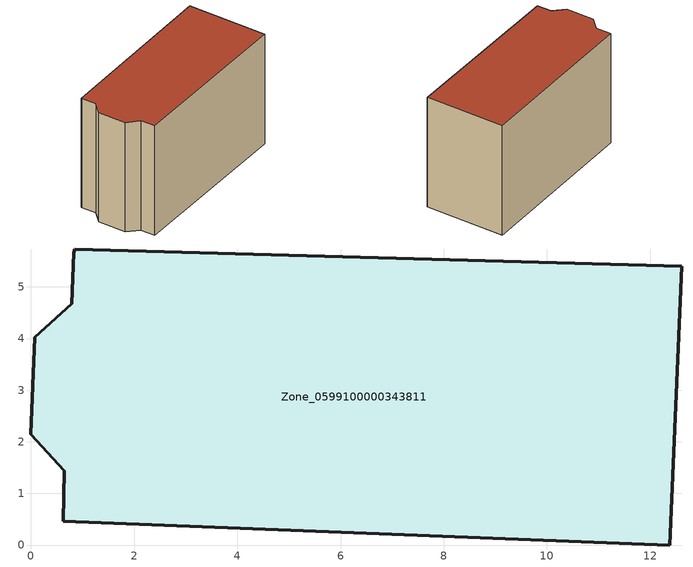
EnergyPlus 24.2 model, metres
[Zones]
Zone_0599100000343811
 floor ground (C_G): 0.83,5.66 0.85,5.74 12.61,5.4 12.38,0 0.63,0.46 0.65,1.44 0,2.15 0.08,4.03 0.79,4.67 z1.42
 wall outside (C_F): 0.63,0.46 12.38,0 12.61,5.4 0.85,5.74 0.83,5.66 0.79,4.67 0.08,4.03 0,2.15 0.65,1.44 0.63,0.46 z1.42:9.28
 roof outside (C_R): 0.85,5.74 0.83,5.66 0.79,4.67 0.08,4.03 0,2.15 0.65,1.44 0.63,0.46 12.38,0 12.61,5.4 z9.28
[BUILDING]
Pand.0599100000343811: North Axis=0; Terrain=City; Loads Convergence Tolerance Value=0.04; Temperature Convergence Tolerance Value=0.4; Solar Distribution=FullExterior; Maximum Number of Warmup Days=25; Minimum Number of Warmup Days=1
[Site:Location]
Rotterdam.The.Hague.AP_ZH_NLD Design_Conditions: Latitude=51.96; Longitude=4.45; Time Zone=1; Elevation=-4.5
[SITE:GROUNDTEMPERATURE:BUILDINGSURFACE]
18, 18, 18, 18, 18, 18, 18, 18, 18, 18, 18, 18
[MATERIAL] Thermal Absorptance=0.9; Solar Absorptance=0.7; Visible Absorptance=0.7
Name | Roughness | Thickness | Conductivity | Density | Specific Heat
G.TI.1992-2005 | MediumSmooth | 0.15 | 0.06 | 540 | 1210
F.TI.1992-2005 | Rough | 0.3 | 0.12 | 1920 | 840
R.TI.1992-2005 | MediumRough | 0.2 | 0.08 | 1500 | 1000
[CONSTRUCTION]
C_G: G.TI.1992-2005
C_F: F.TI.1992-2005
C_R: R.TI.1992-2005
[ZONE]
Zone_0599100000343811: Type=1; Multiplier=1; Ceiling Height=Autocalculate; Volume=Autocalculate; Floor Area=autocalculate; Part of Total Floor Area=Yes
[ZONEINFILTRATION:DESIGNFLOWRATE]
Infil_Zone_0599100000343811: Zone or ZoneList or Space or SpaceList=Zone_0599100000343811; Schedule=AlwaysOn; Design Flow Rate Calculation Method=Flow/Area; Flow Rate per Floor Area=0.0015; Constant Term Coefficient=1; Temperature Term Coefficient=0; Velocity Term Coefficient=0; Velocity Squared Term Coefficient=0
[HVACTEMPLATE:ZONE:IDEALLOADSAIRSYSTEM]
Zone_0599100000343811: Maximum Heating Supply Air Temperature=50; Minimum Cooling Supply Air Temperature=13; Maximum Heating Supply Air Humidity Ratio=0.0156; Minimum Cooling Supply Air Humidity Ratio=0.0077; Heating Limit=NoLimit; Cooling Limit=NoLimit; Dehumidification Control Type=ConstantSensibleHeatRatio; Cooling Sensible Heat Ratio=0.7; Dehumidification Setpoint=60; Humidification Control Type=None; Humidification Setpoint=30; Outdoor Air Method=None; Outdoor Air Flow Rate per Person=0.00944; Outdoor Air Flow Rate per Zone Floor Area=0; Outdoor Air Flow Rate per Zone=0; Demand Controlled Ventilation Type=None; Outdoor Air Economizer Type=NoEconomizer; Heat Recovery Type=None; Sensible Heat Recovery Effectiveness=0.7; Latent Heat Recovery Effectiveness=0.65
[ZONECONTROL:THERMOSTAT]
ThermostatControl_Zone_0599100000343811: Zone or ZoneList=Zone_0599100000343811; Control Type Schedule=DualSetpointControlType; Control 1=Thermostat_Zone_0599100000343811; Temperature Difference Between Cutout And Setpoint=0
[THERMOSTATSETPOINT:DUALSETPOINT]
Thermostat_Zone_0599100000343811: Heating Setpoint Temperature Schedule=HeatingSetpoint_Zone_0599100000343811; Cooling Setpoint Temperature Schedule=CoolingSetpoint_Zone_0599100000343811
[SCHEDULE:COMPACT]
HeatingSetpoint_Zone_0599100000343811: Through: 12/31, For: AllDays, Until: 24:00, 21
CoolingSetpoint_Zone_0599100000343811: Through: 12/31, For: AllDays, Until: 24:00, 24
DualSetpointControlType: Through: 12/31, For: AllDays, Until: 24:00, 4
AlwaysOn: Through: 12/31, For: AllDays, Until: 24:00, 1
